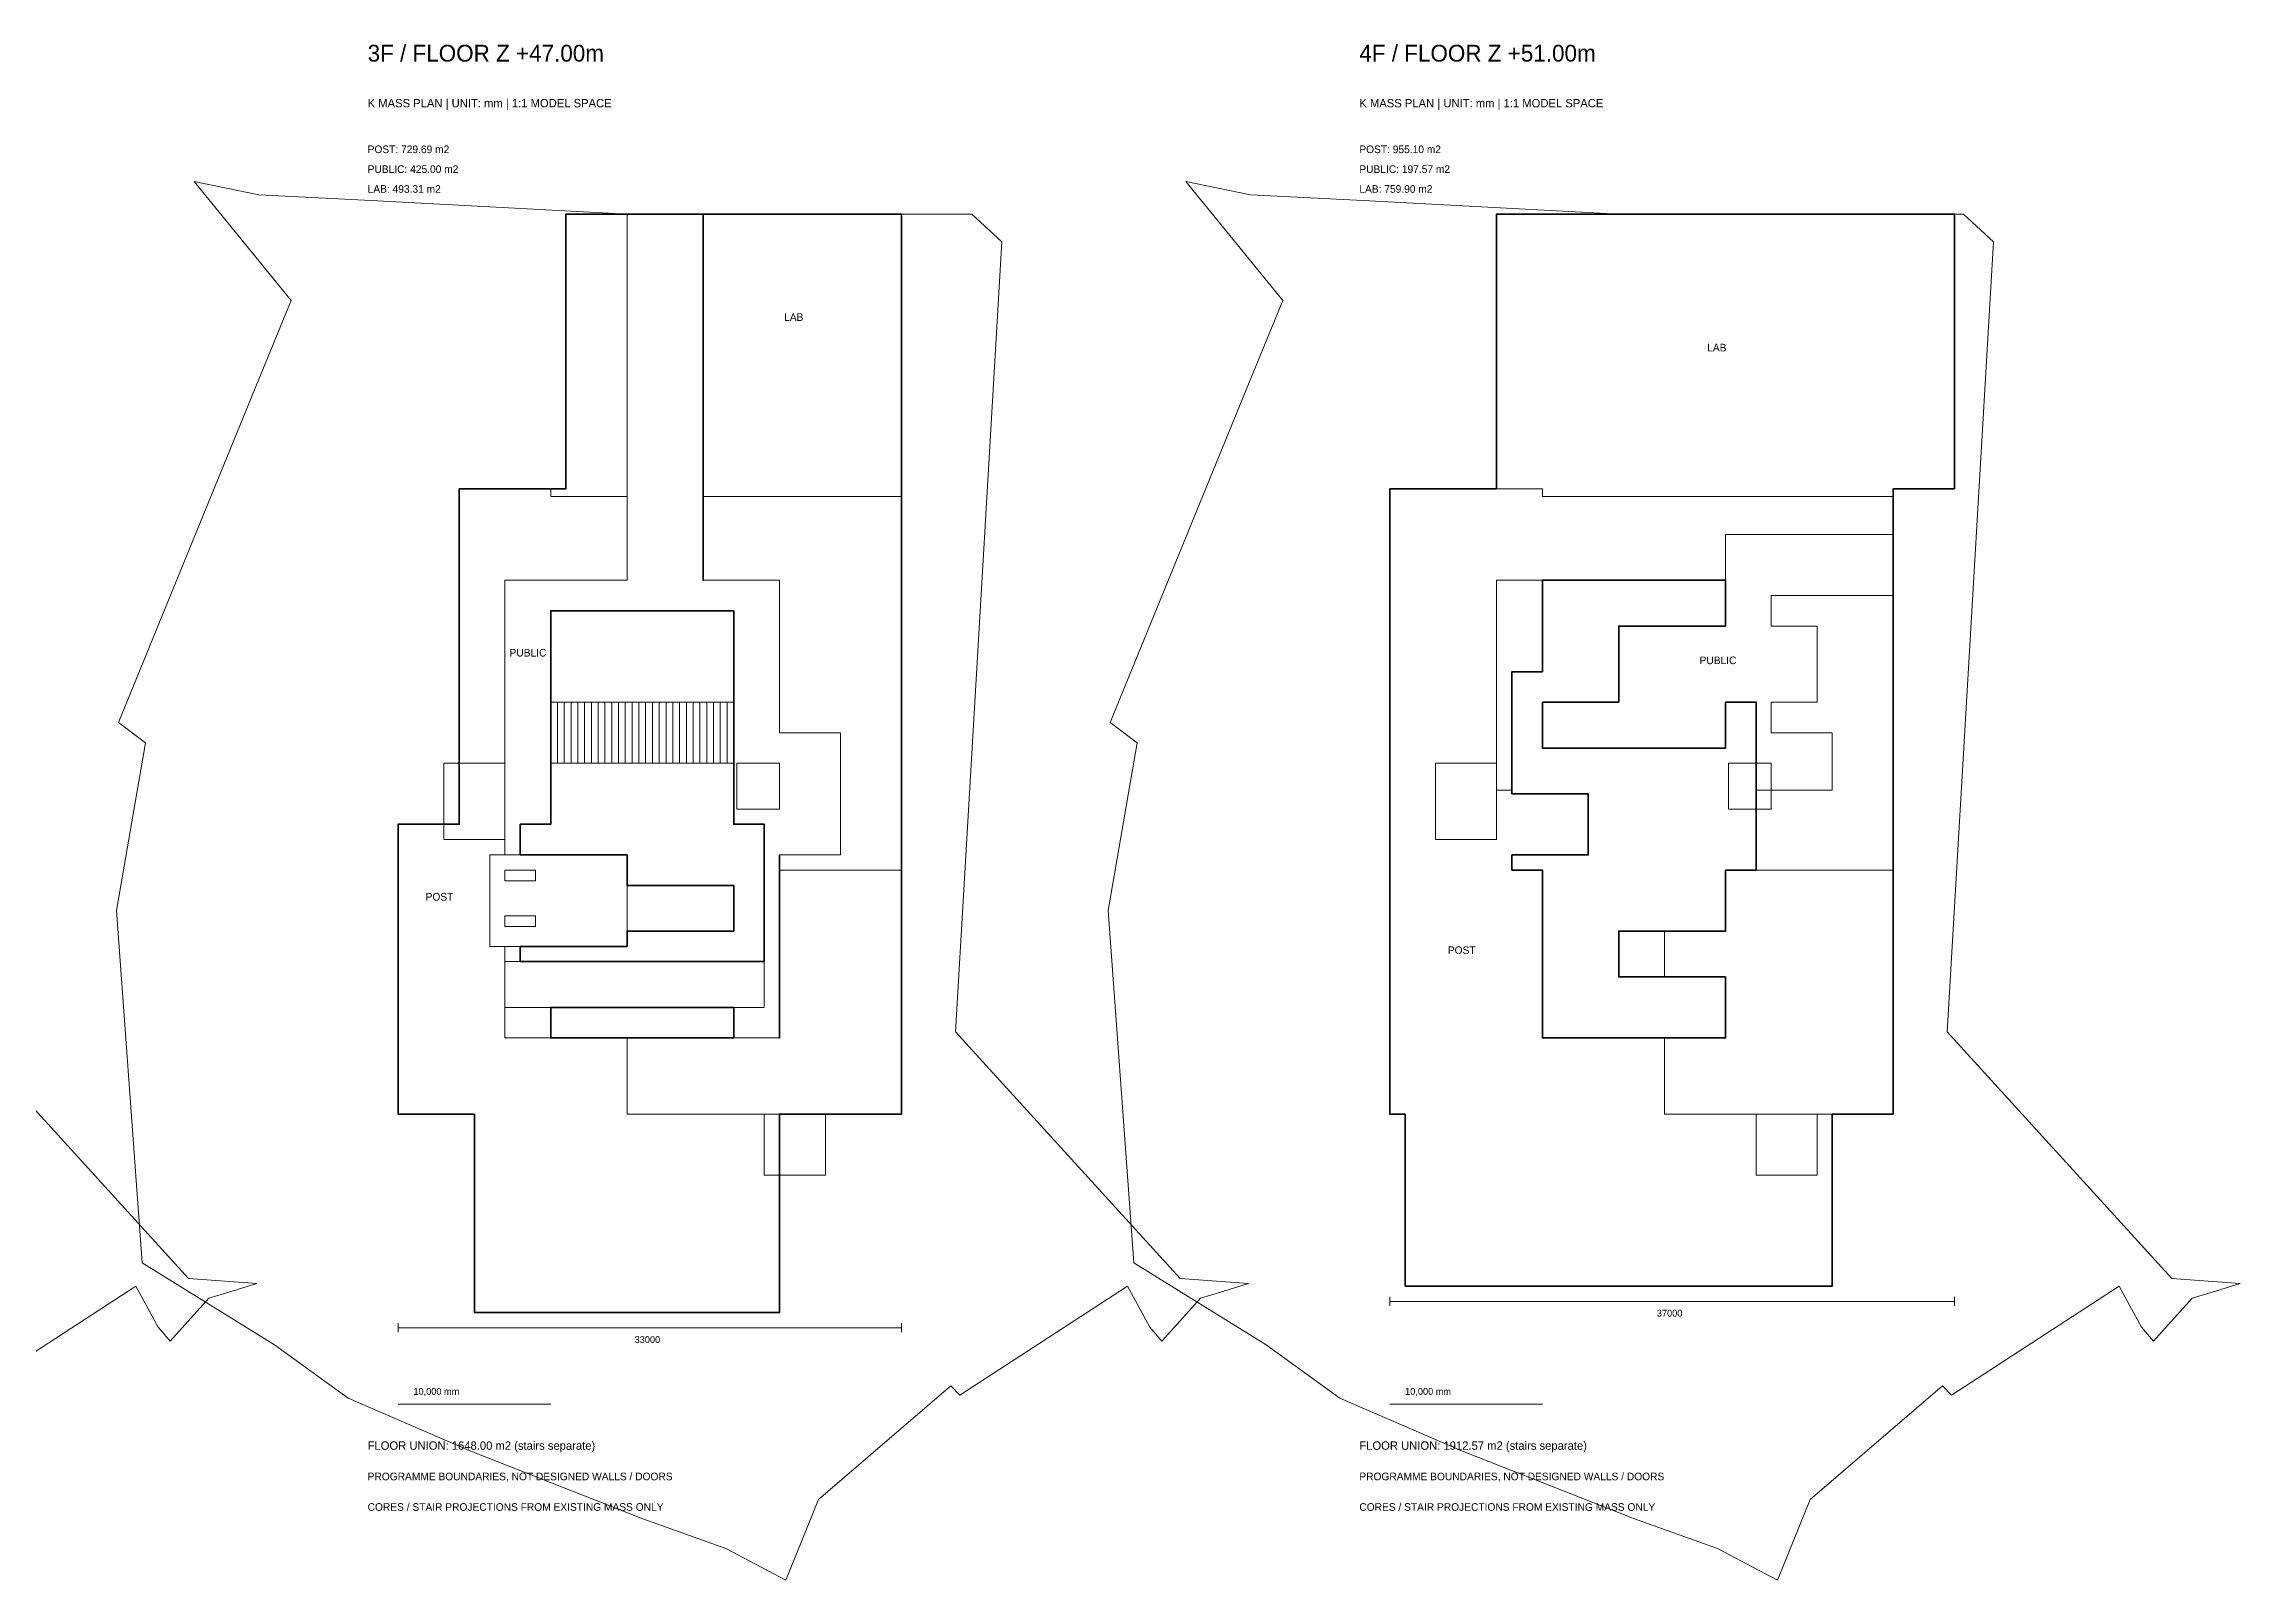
# Model space of a CAD drawing. Header units: millimetres. Extents: x -33468 to 300727, y -89542 to 11159.
# Drawn here: x 156782 to 300727, y -89542 to 11159 of the extents above; entities that cross this region are included whole.
import ezdxf

# ---------------------------------------------------------------- set-up
doc = ezdxf.new("R2010")
doc.units = ezdxf.units.MM
for name, color, linetype, lineweight in [('2F_SITE', 8, 'Continuous', 18), ('3F_ACTIVITY', 3, 'Continuous', 18), ('3F_CORE', 6, 'Continuous', 18), ('3F_FURNITURE', 3, 'Continuous', 18), ('3F_LAB', 30, 'Continuous', 18), ('3F_POST', 5, 'Continuous', 18), ('3F_PUBLIC', 2, 'Continuous', 18), ('3F_SITE', 8, 'Continuous', 18), ('3F_SLAB', 7, 'Continuous', 35), ('3F_STAIR', 8, 'Continuous', 18), ('3F_TEXT', 7, 'Continuous', 18), ('4F_CORE', 6, 'Continuous', 18), ('4F_LAB', 30, 'Continuous', 18), ('4F_POST', 5, 'Continuous', 18), ('4F_PUBLIC', 2, 'Continuous', 18), ('4F_SITE', 8, 'Continuous', 18), ('4F_SLAB', 7, 'Continuous', 35), ('4F_TEXT', 7, 'Continuous', 18)]:
    doc.layers.add(name, color=color, linetype=linetype, lineweight=lineweight)

msp = doc.modelspace()

# ---------------------------------------------------------------- linework, layer by layer
at = {"layer": '2F_SITE'}
msp.add_lwpolyline([(151810, -77414), (162808, -70280), (164273, -72958), (165062, -73883), (167589, -71070), (168827, -70687), (170727, -70099), (166252, -69779), (151529, -53608)], dxfattribs=at)
at = {"layer": '3F_ACTIVITY'}
for points in [[(186000, -42000), (195000, -42000), (195000, -48000), (186000, -48000)], [(187000, -49000), (204000, -49000), (204000, -52000), (187000, -52000)]]:
    msp.add_lwpolyline(points, close=True, dxfattribs=at)
at = {"layer": '3F_CORE'}
for points in [[(187000, -36000), (187000, -41000), (183000, -41000), (183000, -36000)], [(205000, -36000), (205000, -39000), (202200, -39000), (202200, -36000)], [(204000, -59000), (208000, -59000), (208000, -63000), (204000, -63000)]]:
    msp.add_lwpolyline(points, close=True, dxfattribs=at)
at = {"layer": '3F_FURNITURE'}
for points in [[(187000, -43000), (189000, -43000), (189000, -43700), (187000, -43700)], [(187000, -46000), (189000, -46000), (189000, -46700), (187000, -46700)]]:
    msp.add_lwpolyline(points, close=True, dxfattribs=at)
at = {"layer": '3F_LAB'}
for points in [[(190000, -18517), (190000, -18000), (191000, -18000), (191000, -14000), (191000, 0), (195000, 0), (195000, -18517)], [(200000, -18517), (200000, 0), (213000, 0), (213000, -14000), (213000, -18000), (213000, -18517)], [(205000, -59000), (195000, -59000), (195000, -54000), (202000, -54000), (205000, -54000), (205000, -43000), (213000, -43000), (213000, -59000)]]:
    msp.add_lwpolyline(points, close=True, dxfattribs=at)
at = {"layer": '3F_POST'}
for points in [[(180000, -40000), (184000, -40000), (184000, -18000), (190000, -18000), (190000, -18517), (195000, -18517), (195000, -24000), (190000, -24000), (187000, -24000), (187000, -42000), (186000, -42000), (186000, -48000), (187000, -48000), (187000, -49000), (187000, -52000), (187000, -54000), (190000, -54000), (195000, -54000), (195000, -59000), (205000, -59000), (205000, -72000), (185000, -72000), (185000, -59000), (180000, -59000)], [(213000, -43000), (205000, -43000), (205000, -42000), (209000, -42000), (209000, -34000), (205000, -34000), (205000, -24000), (202000, -24000), (200000, -24000), (200000, -18517), (213000, -18517)]]:
    msp.add_lwpolyline(points, close=True, dxfattribs=at)
at = {"layer": '3F_PUBLIC'}
for points in [[(209000, -42000), (205000, -42000), (205000, -54000), (202000, -54000), (202000, -52000), (190000, -52000), (190000, -54000), (187000, -54000), (187000, -52000), (187000, -49000), (187000, -48000), (186000, -48000), (186000, -42000), (187000, -42000), (187000, -24000), (190000, -24000), (195000, -24000), (195000, 0), (200000, 0), (200000, -24000), (202000, -24000), (205000, -24000), (205000, -32000), (205000, -32000), (205000, -34000), (209000, -34000)], [(190000, -40000), (188000, -40000), (188000, -42000), (190000, -42000), (195000, -42000), (195000, -44000), (202000, -44000), (202000, -47000), (195000, -47000), (195000, -48000), (190000, -48000), (188000, -48000), (188000, -49000), (190000, -49000), (202000, -49000), (204000, -49000), (204000, -40000), (202000, -40000), (202000, -36000), (202000, -36000), (202000, -32000), (202000, -32000), (202000, -26000), (190000, -26000)]]:
    msp.add_lwpolyline(points, close=True, dxfattribs=at)
at = {"layer": '3F_SITE'}
msp.add_lwpolyline([(216529, -53608), (219565, -1825), (217596, 0), (195000, 0), (178241, 886), (170876, 1276), (166632, 2147), (172982, -5666), (170439, -11883), (161670, -33325), (163438, -34660), (161532, -45639), (163227, -68745), (171894, -74114), (176713, -77610), (184651, -81058), (196030, -85516), (201485, -87470), (205405, -89542), (207555, -84266), (216226, -76812), (216810, -77414), (227808, -70280), (229273, -72958), (230062, -73883), (232589, -71070), (233827, -70687), (235727, -70099), (231252, -69779)], close=True, dxfattribs=at)
at = {"layer": '3F_SLAB'}
for points in [[(213000, 0), (213000, -14000), (213000, -18000), (213000, -18517), (213000, -43000), (213000, -59000), (205000, -59000), (205000, -72000), (185000, -72000), (185000, -59000), (180000, -59000), (180000, -40000), (184000, -40000), (184000, -18000), (190000, -18000), (191000, -18000), (191000, -14000), (191000, 0), (195000, 0), (200000, 0)], [(200000, -18517), (200000, 0), (200000, -24000)], [(188000, -42000), (190000, -42000), (195000, -42000), (195000, -44000), (202000, -44000), (202000, -47000), (195000, -47000), (195000, -48000), (190000, -48000), (188000, -48000), (188000, -49000), (190000, -49000), (202000, -49000), (204000, -49000), (204000, -40000), (202000, -40000), (202000, -36000), (202000, -36000), (202000, -32000), (202000, -32000), (202000, -26000), (190000, -26000), (190000, -40000), (188000, -40000)], [(205000, -43000), (205000, -42000), (205000, -54000)], [(195000, -54000), (202000, -54000), (202000, -52000), (190000, -52000), (190000, -54000)]]:
    msp.add_lwpolyline(points, close=True, dxfattribs=at)
at = {"layer": '3F_STAIR'}
for points in [[(190000, -36000), (190444, -36000), (190444, -32000), (190000, -32000)], [(190444, -36000), (190889, -36000), (190889, -32000), (190444, -32000)], [(190889, -36000), (191333, -36000), (191333, -32000), (190889, -32000)], [(191333, -36000), (191778, -36000), (191778, -32000), (191333, -32000)], [(191778, -36000), (192222, -36000), (192222, -32000), (191778, -32000)], [(192222, -36000), (192667, -36000), (192667, -32000), (192222, -32000)], [(192667, -36000), (193111, -36000), (193111, -32000), (192667, -32000)], [(193111, -36000), (193556, -36000), (193556, -32000), (193111, -32000)], [(193556, -36000), (194000, -36000), (194000, -32000), (193556, -32000)], [(194000, -36000), (194444, -36000), (194444, -32000), (194000, -32000)], [(194444, -36000), (194889, -36000), (194889, -32000), (194444, -32000)], [(194889, -36000), (195333, -36000), (195333, -32000), (194889, -32000)], [(195333, -36000), (195778, -36000), (195778, -32000), (195333, -32000)], [(195778, -36000), (196222, -36000), (196222, -32000), (195778, -32000)], [(196222, -36000), (196667, -36000), (196667, -32000), (196222, -32000)], [(196667, -36000), (197111, -36000), (197111, -32000), (196667, -32000)], [(197111, -36000), (197556, -36000), (197556, -32000), (197111, -32000)], [(197556, -36000), (198000, -36000), (198000, -32000), (197556, -32000)], [(198000, -36000), (198444, -36000), (198444, -32000), (198000, -32000)], [(198444, -36000), (198889, -36000), (198889, -32000), (198444, -32000)], [(198889, -36000), (199333, -36000), (199333, -32000), (198889, -32000)], [(199333, -36000), (199778, -36000), (199778, -32000), (199333, -32000)], [(199778, -36000), (200222, -36000), (200222, -32000), (199778, -32000)], [(200222, -36000), (200667, -36000), (200667, -32000), (200222, -32000)], [(200667, -36000), (201111, -36000), (201111, -32000), (200667, -32000)], [(201111, -36000), (201556, -36000), (201556, -32000), (201111, -32000)], [(201556, -36000), (202000, -36000), (202000, -32000), (201556, -32000)]]:
    msp.add_lwpolyline(points, close=True, dxfattribs=at)
at = {"layer": '3F_TEXT'}
for points in [[(180000, -72700), (180000, -73300)], [(180000, -73000), (213000, -73000)], [(213000, -72700), (213000, -73300)], [(180000, -78000), (190000, -78000)]]:
    msp.add_lwpolyline(points, dxfattribs=at)
at = {"layer": '4F_CORE'}
for points in [[(252000, -36000), (252000, -41000), (248000, -41000), (248000, -36000)], [(270000, -36000), (270000, -39000), (267200, -39000), (267200, -36000)], [(269000, -59000), (273000, -59000), (273000, -63000), (269000, -63000)]]:
    msp.add_lwpolyline(points, close=True, dxfattribs=at)
at = {"layer": '4F_LAB'}
for points in [[(278000, -18517), (255000, -18517), (255000, -18000), (252000, -18000), (252000, 0), (282000, 0), (282000, -18000), (278000, -18000)], [(274000, -59000), (263000, -59000), (263000, -54000), (267000, -54000), (267000, -50000), (263000, -50000), (263000, -47000), (267000, -47000), (267000, -43000), (269000, -43000), (278000, -43000), (278000, -59000)]]:
    msp.add_lwpolyline(points, close=True, dxfattribs=at)
at = {"layer": '4F_POST'}
for points in [[(245000, -59000), (245000, -18000), (252000, -18000), (255000, -18000), (255000, -18517), (278000, -18517), (278000, -21000), (267000, -21000), (267000, -24000), (255000, -24000), (252000, -24000), (252000, -37762), (253000, -37762), (253000, -38000), (258000, -38000), (258000, -42000), (253000, -42000), (253000, -43000), (255000, -43000), (255000, -54000), (263000, -54000), (263000, -59000), (274000, -59000), (274000, -70271), (246000, -70271), (246000, -59000)], [(269000, -43000), (269000, -37762), (274000, -37762), (274000, -34000), (270000, -34000), (270000, -32000), (273000, -32000), (273000, -27000), (270000, -27000), (270000, -25000), (278000, -25000), (278000, -43000)], [(263000, -47000), (263000, -50000), (260000, -50000), (260000, -47000)]]:
    msp.add_lwpolyline(points, close=True, dxfattribs=at)
at = {"layer": '4F_PUBLIC'}
for points in [[(267000, -21000), (278000, -21000), (278000, -25000), (270000, -25000), (270000, -27000), (273000, -27000), (273000, -32000), (270000, -32000), (270000, -34000), (274000, -34000), (274000, -37762), (269000, -37762), (269000, -32000), (267000, -32000), (267000, -35000), (255000, -35000), (255000, -32000), (260000, -32000), (260000, -27000), (267000, -27000), (267000, -25000), (267000, -24000)], [(252000, -24000), (255000, -24000), (255000, -30000), (253000, -30000), (253000, -37762), (252000, -37762)]]:
    msp.add_lwpolyline(points, close=True, dxfattribs=at)
at = {"layer": '4F_SITE'}
msp.add_lwpolyline([(281529, -53608), (284565, -1825), (282596, 0), (260000, 0), (243241, 886), (235876, 1276), (231632, 2147), (237982, -5666), (235439, -11883), (226670, -33325), (228438, -34660), (226532, -45639), (228227, -68745), (236894, -74114), (241713, -77610), (249651, -81058), (261030, -85516), (266485, -87470), (270405, -89542), (272555, -84266), (281226, -76812), (281810, -77414), (292808, -70280), (294273, -72958), (295062, -73883), (297589, -71070), (298827, -70687), (300727, -70099), (296252, -69779)], close=True, dxfattribs=at)
at = {"layer": '4F_SLAB'}
for points in [[(278000, -59000), (274000, -59000), (274000, -70271), (246000, -70271), (246000, -59000), (245000, -59000), (245000, -18000), (252000, -18000), (252000, 0), (282000, 0), (282000, -18000), (278000, -18000), (278000, -18517), (278000, -21000), (278000, -25000), (278000, -43000)], [(267000, -50000), (263000, -50000), (260000, -50000), (260000, -47000), (263000, -47000), (267000, -47000), (267000, -43000), (269000, -43000), (269000, -37762), (269000, -32000), (267000, -32000), (267000, -35000), (255000, -35000), (255000, -32000), (260000, -32000), (260000, -27000), (267000, -27000), (267000, -25000), (267000, -24000), (255000, -24000), (255000, -30000), (253000, -30000), (253000, -37762), (253000, -38000), (258000, -38000), (258000, -42000), (253000, -42000), (253000, -43000), (255000, -43000), (255000, -54000), (263000, -54000), (267000, -54000)]]:
    msp.add_lwpolyline(points, close=True, dxfattribs=at)
at = {"layer": '4F_TEXT'}
for points in [[(245000, -70971), (245000, -71571)], [(245000, -71271), (282000, -71271)], [(282000, -70971), (282000, -71571)], [(245000, -78000), (255000, -78000)]]:
    msp.add_lwpolyline(points, dxfattribs=at)

# ---------------------------------------------------------------- texts
at = {"layer": '3F_TEXT'}
for s, height, p in [('3F / FLOOR Z +47.00m', 1100, (178000, 10000)), ('K MASS PLAN | UNIT: mm | 1:1 MODEL SPACE', 550, (178000, 7000)), ('POST: 729.69 m2', 500, (178000, 4000)), ('PUBLIC: 425.00 m2', 500, (178000, 2700)), ('LAB: 493.31 m2', 500, (178000, 1400)), ('LAB', 500, (205300, -7000)), ('PUBLIC', 500, (187300, -29000)), ('POST', 500, (181800, -45000)), ('33000', 450, (195500, -74000)), ('10,000 mm', 450, (181000, -77400)), ('FLOOR UNION: 1648.00 m2 (stairs separate)', 550, (178000, -81000)), ('PROGRAMME BOUNDARIES, NOT DESIGNED WALLS / DOORS', 500, (178000, -83000)), ('CORES / STAIR PROJECTIONS FROM EXISTING MASS ONLY', 500, (178000, -85000))]:
    msp.add_text(s, height=height, dxfattribs=at).set_placement(p)
at = {"layer": '4F_TEXT'}
for s, height, p in [('4F / FLOOR Z +51.00m', 1100, (243000, 10000)), ('K MASS PLAN | UNIT: mm | 1:1 MODEL SPACE', 550, (243000, 7000)), ('POST: 955.10 m2', 500, (243000, 4000)), ('PUBLIC: 197.57 m2', 500, (243000, 2700)), ('LAB: 759.90 m2', 500, (243000, 1400)), ('LAB', 500, (265800, -9000)), ('PUBLIC', 500, (265300, -29500)), ('POST', 500, (248800, -48500)), ('37000', 450, (262500, -72271)), ('10,000 mm', 450, (246000, -77400)), ('FLOOR UNION: 1912.57 m2 (stairs separate)', 550, (243000, -81000)), ('PROGRAMME BOUNDARIES, NOT DESIGNED WALLS / DOORS', 500, (243000, -83000)), ('CORES / STAIR PROJECTIONS FROM EXISTING MASS ONLY', 500, (243000, -85000))]:
    msp.add_text(s, height=height, dxfattribs=at).set_placement(p)

doc.saveas('drawing.dxf')
